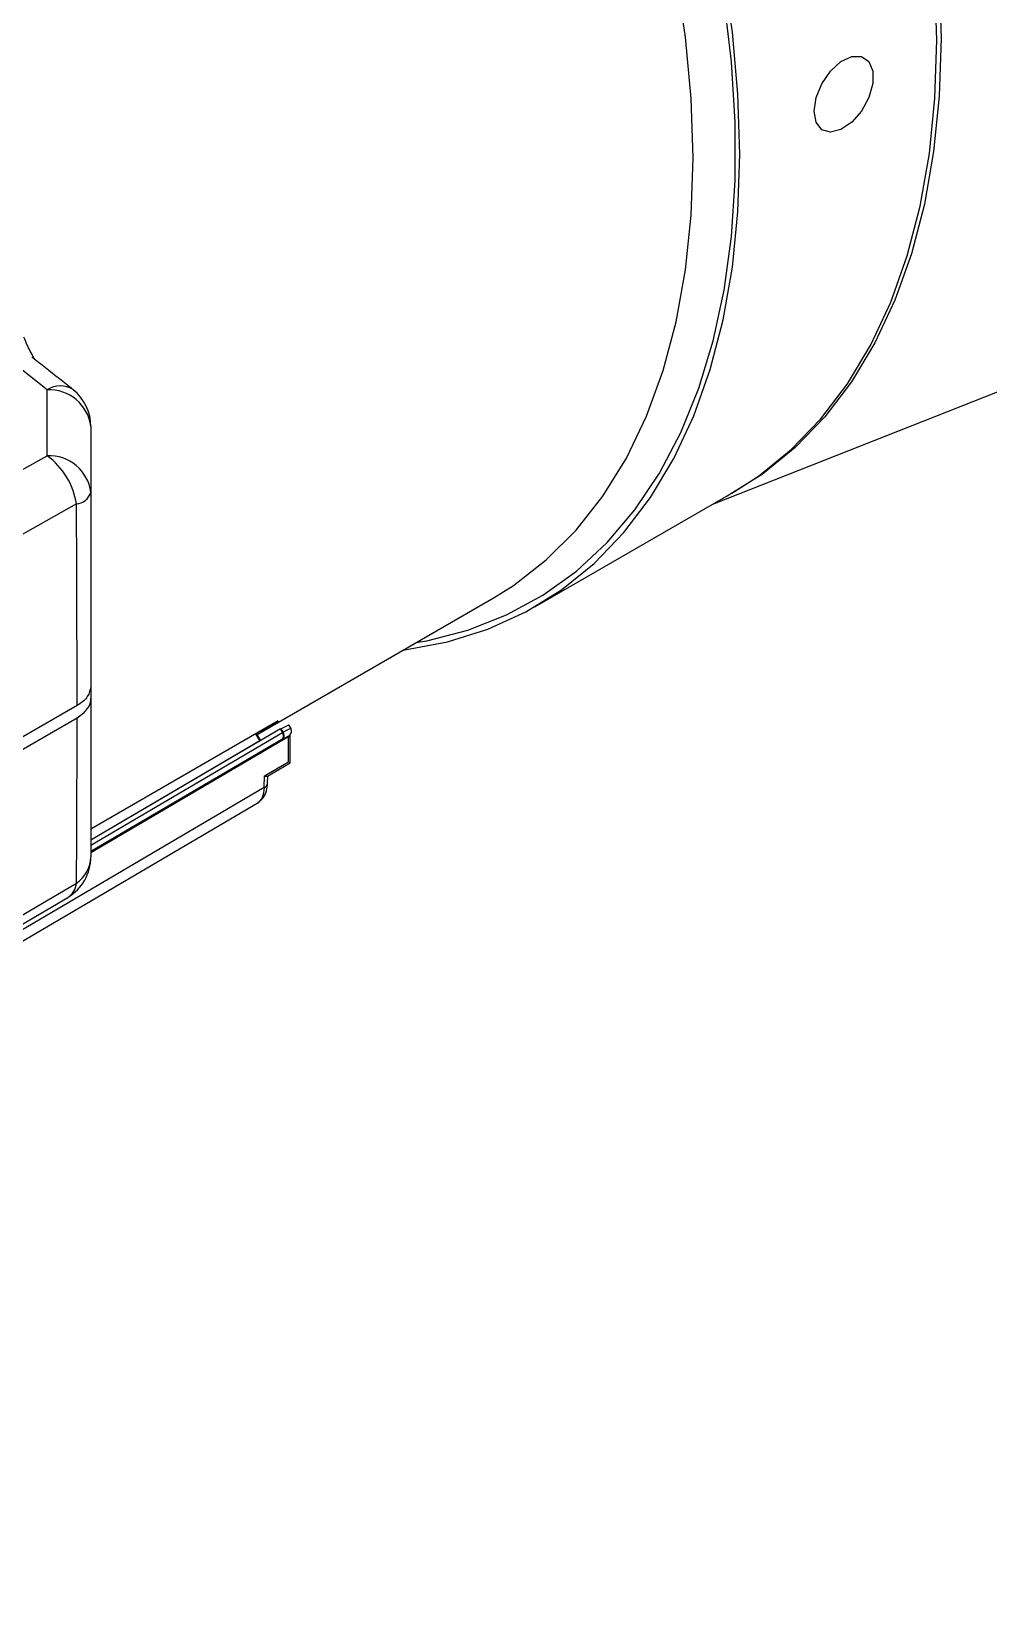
# Model space of a CAD drawing. Extents: x 7 to 113, y 1 to 87.
# Drawn here: x 24.993 to 27.533, y 6.88 to 11.072 of the extents above; entities that cross this region are included whole.
import ezdxf

# ---------------------------------------------------------------- set-up
doc = ezdxf.new("R2010")
doc.units = 0
doc.header["$MEASUREMENT"] = 0
doc.layers.add('OBJECT', color=7, linetype='CONTINUOUS')

msp = doc.modelspace()

# ---------------------------------------------------------------- linework, layer by layer
at = {"layer": 'OBJECT'}
for p, q in [((26.801, 9.8169), (29.9435, 11.0573)), ((25.0339, 10.1207), (24.9151, 10.2147)), ((24.8348, 9.8338), (25.0339, 9.9456)), ((26.3289, 9.5444), (26.8519, 9.8463)), ((26.8519, 9.8463), (26.8557, 9.8485)), ((25.5912, 9.2057), (26.2205, 9.569)), ((25.1502, 9.3334), (25.1502, 9.3007)), ((25.1136, 9.2823), (21.8016, 7.3704)), ((21.8016, 7.3377), (25.1136, 9.2497)), ((25.6475, 9.2412), (25.1502, 8.9541)), ((25.6807, 9.2221), (25.6755, 9.231)), ((25.6811, 9.2224), (25.676, 9.2312)), ((25.6531, 9.2199), (25.1502, 8.9245)), ((25.1502, 8.9116), (25.6587, 9.2104)), ((25.1502, 8.8928), (25.6739, 9.2005)), ((25.673, 9.1983), (25.1502, 8.8911)), ((25.6573, 9.1923), (25.1502, 8.8943)), ((25.1502, 8.9255), (25.5987, 9.189)), ((25.5987, 9.189), (25.5878, 9.2068)), ((25.6006, 9.19), (25.5897, 9.2078)), ((25.5992, 9.1883), (25.5987, 9.189)), ((25.6011, 9.1894), (25.6006, 9.19)), ((25.6586, 9.2104), (25.6531, 9.2199)), ((25.6545, 9.2207), (25.6601, 9.2113)), ((25.6587, 9.2104), (25.6586, 9.2104)), ((25.6601, 9.2113), (25.6601, 9.2112)), ((25.6749, 9.1995), (25.673, 9.1983)), ((25.6739, 9.2005), (25.6755, 9.2015)), ((25.6761, 9.2003), (25.6749, 9.1995)), ((25.6751, 9.1327), (25.6749, 9.1995)), ((25.6795, 9.1302), (25.6792, 9.2052)), ((25.681, 9.2217), (25.6807, 9.2221)), ((25.6111, 9.0951), (25.6751, 9.1327)), ((25.6187, 9.0945), (25.6795, 9.1302)), ((25.6106, 9.0642), (24.608, 8.4751)), ((25.6106, 9.0642), (25.6111, 9.0951)), ((25.6193, 9.0759), (25.6196, 9.095)), ((24.5728, 8.4241), (25.5918, 9.023))]:
    msp.add_line(p, q, dxfattribs=at)
at = {"layer": 'OBJECT', "flags": 128}
for points in [[(26.8728, 10.7465), (26.8679, 10.9058), (26.853, 11.07), (26.8284, 11.2382)], [(26.2205, 9.569), (26.2719, 9.6012), (26.3591, 9.6686), (26.4384, 9.7478), (26.5095, 9.8382), (26.5719, 9.9393), (26.6253, 10.0506), (26.6694, 10.1715), (26.704, 10.3013), (26.7288, 10.4392), (26.7437, 10.5845), (26.7487, 10.7365), (26.7437, 10.8942), (26.7288, 11.0568), (26.704, 11.2234)], [(27.4021, 11.2135), (27.407, 11.0541), (27.4021, 10.9004), (27.3872, 10.7533), (27.3626, 10.6135), (27.3283, 10.4817), (27.2845, 10.3588), (27.2314, 10.2452), (27.1694, 10.1417), (27.0987, 10.0488), (27.0198, 9.967), (26.933, 9.8966), (26.8389, 9.8382), (26.8281, 9.8325)], [(27.3958, 11.0484), (27.3908, 11.2077)], [(26.013, 9.4492), (26.042, 9.4544), (26.1508, 9.4823), (26.2535, 9.5226), (26.3497, 9.575), (26.4389, 9.6393), (26.5205, 9.7151), (26.5942, 9.802), (26.6596, 9.8995), (26.7163, 10.0072), (26.764, 10.1244), (26.8024, 10.2506), (26.8315, 10.3851), (26.8509, 10.5272), (26.8606, 10.676), (26.8606, 10.831), (26.8509, 10.9911), (26.8315, 11.1556)], [(26.8557, 9.8485), (26.9219, 9.8913), (27.0087, 9.9616), (27.0876, 10.0434), (27.1582, 10.1363), (27.2202, 10.2397), (27.2733, 10.3532), (27.3171, 10.4762), (27.3514, 10.6079), (27.376, 10.7476), (27.3908, 10.8947), (27.3958, 11.0484)], [(27.0701, 10.8604), (27.0754, 10.8962), (27.0906, 10.9332), (27.1136, 10.9666), (27.1413, 10.9917), (27.1701, 11.0052), (27.1959, 11.0053), (27.2153, 10.9919), (27.2257, 10.9669), (27.2257, 10.9336), (27.2153, 10.8965), (27.1959, 10.8606), (27.1701, 10.8309), (27.1413, 10.8112), (27.1136, 10.8043), (27.0906, 10.8111), (27.0754, 10.8307), (27.0701, 10.8604)], [(25.9786, 9.4293), (25.9834, 9.4299), (26.0965, 9.4511), (26.2039, 9.4848), (26.3049, 9.531), (26.399, 9.5894), (26.4857, 9.6597), (26.5646, 9.7415), (26.6353, 9.8344), (26.6973, 9.9378), (26.7503, 10.0513), (26.7941, 10.1743), (26.8284, 10.306), (26.853, 10.4457), (26.8679, 10.5928), (26.8728, 10.7465)], [(25.0339, 9.9456), (25.0339, 10.1006), (25.0339, 10.1207)], [(25.1502, 10.0228), (25.1502, 9.8678), (25.1502, 9.8478)], [(25.112, 9.8174), (24.9348, 9.7181), (24.226, 9.3208), (21.7508, 7.9336)], [(25.1502, 9.8478), (25.1502, 9.6676), (25.1502, 9.496), (25.1502, 9.3334)], [(25.1502, 9.3007), (25.1502, 9.15), (25.1502, 9.0097), (25.1502, 8.8804)], [(25.6772, 9.2026), (25.6771, 9.2026), (25.6771, 9.2025), (25.6771, 9.2025), (25.677, 9.2025), (25.677, 9.2025)], [(21.8586, 6.8965), (21.9163, 6.9304), (22.6252, 7.3474), (25.112, 8.8107)], [(21.8688, 6.8796), (22.435, 7.2124), (25.0886, 8.7727)]]:
    msp.add_lwpolyline(points, dxfattribs=at)
at = {"layer": 'OBJECT'}
for centre, radius, start, end in [((25.0685, 10.0671), 0.0638, 57.4426, 122.8506), ((25.0393, 10.0089), 0.1118, 7.1415, 92.7262), ((25.0252, 10.0228), 0.125, 0, 51.616), ((25.0393, 9.8339), 0.1118, 7.1408, 92.7269), ((24.9171, 9.7866), 0.1973, 8.9797, 53.6738), ((25.107, 9.8629), 0.0458, 276.1857, 340.6855), ((25.1616, 9.9491), 0.8586, 300.0175, 304.4608), ((25.6766, 9.2295), 0.0084, 299.6375, 302.7642), ((25.4472, 9.5705), 0.4176, 300.417, 300.644), ((25.7357, 9.073), 0.1575, 118.6742, 119.276), ((25.6756, 9.1986), 0.0026, 130.9444, 185.0378), ((25.6773, 9.1998), 0.00248, 137.3062, 187.679), ((25.6752, 9.2046), 0.00279, 303.7554, 311.7918), ((25.6778, 9.2034), 0.0000958, 322.5784, 14.6617), ((25.6814, 9.2211), 0.000711, 86.7912, 125.5085), ((25.6048, 9.0776), 0.0146, 293.4728, 353.2088), ((25.0252, 8.8804), 0.125, 300.4583, 0), ((25.0621, 8.8834), 0.0882, 304.4309, 358.0683), ((25.06, 8.8165), 0.0523, 303.1724, 353.6305)]:
    msp.add_arc(centre, radius, start, end, dxfattribs=at)
for centre, major_axis, ratio, start_param, end_param in [((25.0252, 11.8234), (-0.0619, 3.6533), 0.017273, 3.942916, 4.13082), ((25.0252, 11.8234), (-0.0619, 3.6533), 0.017273, 3.742494, 3.930397), ((24.5061, 11.4965), (-1.2464, 2.2248), 0.836703, 3.089836, 3.100797), ((24.485, 11.4841), (-1.2609, 2.2453), 0.828472, 3.094725, 3.103395), ((24.4967, 11.491), (-1.2513, 2.2335), 0.836703, 3.09521, 3.106122), ((25.6645, 9.1388), (0.015, -0.0086), 0.001868, 5.501076, 6.282111), ((25.5477, 9.1014), (-0.0434, 0.0789), 0.577139, 3.158045, 3.939081)]:
    msp.add_ellipse(centre, major_axis=major_axis, ratio=ratio, start_param=start_param, end_param=end_param, dxfattribs=at)
for points, knots in [([(25.0016, 10.2009), (24.9948, 10.2129), (24.9835, 10.2329), (24.9754, 10.2525), (24.9721, 10.2604)], [0, 0, 0, 0, 0.599701, 1, 1, 1, 1]), ([(25.1029, 10.1208), (25.0907, 10.1304), (25.0542, 10.1594), (25.0176, 10.1883), (24.9932, 10.2076)], [0, 0, 0, 0, 0.331594, 1, 1, 1, 1]), ([(25.1502, 9.3334), (25.1484, 9.3239), (25.1449, 9.3064), (25.1265, 9.2901), (25.1152, 9.2833), (25.1136, 9.2823)], [0, 0, 0, 0, 0.499397, 0.929176, 1, 1, 1, 1]), ([(25.1136, 9.2497), (25.1239, 9.2571), (25.1429, 9.2709), (25.1499, 9.29), (25.1502, 9.2994), (25.1502, 9.3007)], [0, 0, 0, 0, 0.499401, 0.929163, 1, 1, 1, 1]), ([(25.6755, 9.231), (25.6757, 9.2311), (25.676, 9.2312), (25.676, 9.2312), (25.6759, 9.2312)], [0, 0, 0, 0, 0.7819311, 1, 1, 1, 1]), ([(25.6814, 9.2218), (25.6814, 9.222), (25.6813, 9.2222), (25.6812, 9.2223), (25.6811, 9.2224)], [0, 0, 0, 0, 0.702853, 1, 1, 1, 1]), ([(25.5987, 9.189), (25.599, 9.1891), (25.5996, 9.1895), (25.6003, 9.1898), (25.6006, 9.19), (25.6006, 9.19), (25.6006, 9.1899)], [0, 0, 0, 0, 0.232985, 0.587307, 0.941789, 1, 1, 1, 1]), ([(25.6531, 9.2199), (25.6535, 9.2202), (25.654, 9.2205), (25.6544, 9.2207), (25.6545, 9.2207)], [0, 0, 0, 0, 0.642161, 1, 1, 1, 1]), ([(25.6601, 9.2112), (25.6608, 9.2096), (25.6622, 9.2066), (25.6626, 9.2017), (25.6615, 9.1971), (25.6596, 9.1941), (25.658, 9.1927), (25.6574, 9.1923), (25.6573, 9.1923)], [0, 0, 0, 0, 0.2202348, 0.4404053, 0.6623726, 0.8877127, 0.9905218, 1, 1, 1, 1]), ([(25.6573, 9.1923), (25.6574, 9.1923), (25.6579, 9.1927), (25.6592, 9.1939), (25.6608, 9.1967), (25.6615, 9.2011), (25.6609, 9.2058), (25.6594, 9.2089), (25.6587, 9.2104)], [0, 0, 0, 0, 0.009444, 0.112282, 0.337623, 0.55958, 0.77977, 1, 1, 1, 1]), ([(25.6755, 9.2015), (25.6759, 9.2017), (25.6763, 9.202), (25.6767, 9.2023), (25.6767, 9.2023)], [0, 0, 0, 0, 0.973059, 1, 1, 1, 1]), ([(25.6787, 9.2045), (25.6784, 9.2036), (25.6779, 9.202), (25.6766, 9.2008), (25.6761, 9.2003)], [0, 0, 0, 0, 0.58384, 1, 1, 1, 1]), ([(25.677, 9.2025), (25.6768, 9.2022), (25.6764, 9.2017), (25.6762, 9.2008), (25.6761, 9.2004), (25.6761, 9.2003)], [0, 0, 0, 0, 0.531898, 0.875842, 1, 1, 1, 1]), ([(25.6761, 9.2003), (25.6761, 9.2004), (25.6761, 9.2008), (25.6762, 9.2015), (25.6765, 9.202), (25.6767, 9.2023)], [0, 0, 0, 0, 0.125084, 0.466702, 1, 1, 1, 1]), ([(25.6767, 9.2023), (25.6768, 9.2023), (25.6771, 9.2026), (25.6776, 9.203), (25.6779, 9.2033), (25.6779, 9.2034)], [0, 0, 0, 0, 0.264378, 0.86572, 1, 1, 1, 1]), ([(25.6772, 9.2026), (25.6772, 9.2026), (25.6772, 9.2026), (25.6773, 9.2027), (25.6774, 9.2029), (25.6777, 9.2031), (25.6778, 9.2032), (25.6779, 9.2033)], [0, 0, 0, 0, 0.010422, 0.096037, 0.266967, 0.695101, 1, 1, 1, 1]), ([(25.6779, 9.2034), (25.6792, 9.2049), (25.6817, 9.208), (25.683, 9.2136), (25.6826, 9.2183), (25.6814, 9.2208), (25.681, 9.2217)], [0, 0, 0, 0, 0.303065, 0.584922, 0.848607, 1, 1, 1, 1]), ([(25.5934, 9.0247), (25.5984, 9.0285), (25.609, 9.0365), (25.6174, 9.0551), (25.6187, 9.0691), (25.6193, 9.0759)], [0, 0, 0, 0, 0.311984, 0.664044, 1, 1, 1, 1]), ([(25.6111, 9.0951), (25.6112, 9.0951), (25.6137, 9.0945), (25.617, 9.0937), (25.6182, 9.0946), (25.6185, 9.0948)], [0, 0, 0, 0, 0.01143, 0.705317, 1, 1, 1, 1])]:
    msp.add_open_spline(points, degree=3, knots=knots, dxfattribs=at)

doc.saveas('drawing.dxf')
